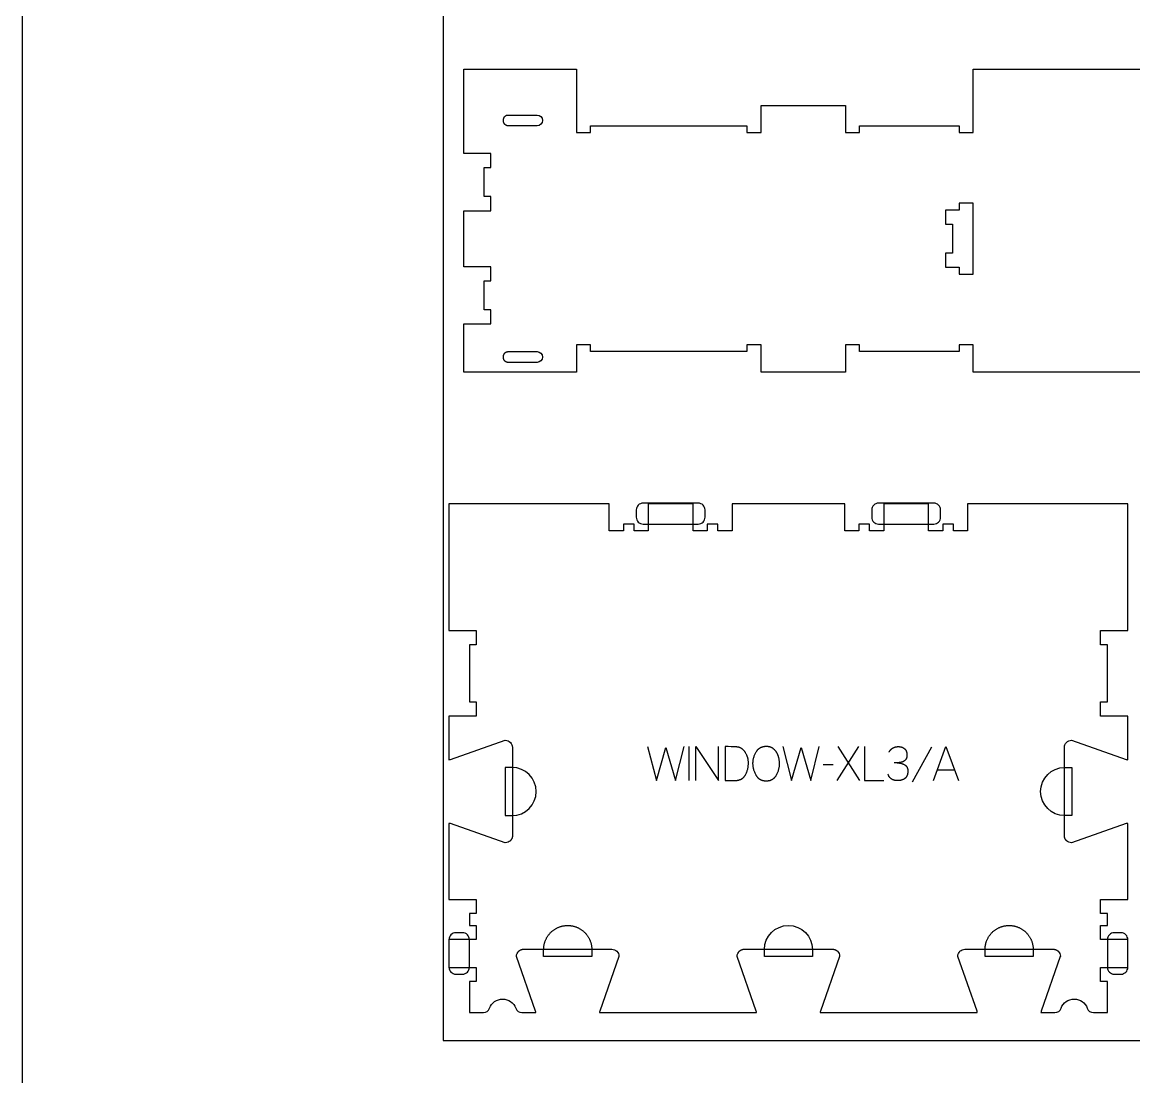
# Model space of a CAD drawing. Extents: x 0 to 4485, y 0 to 8771.
# Drawn here: x 0 to 982, y 3731 to 4662 of the extents above; entities that cross this region are included whole.
import ezdxf

# ---------------------------------------------------------------- set-up
doc = ezdxf.new("R2010")
doc.units = 0
for name, color, linetype in [('0_SHEET_SPRUCEPLY_2440X122', 1, 'CONTINUOUS'), ('1_ANYTOOL_1MMDEEP_LABELS_S', 2, 'CONTINUOUS'), ('3_ANYTOOL_CUTTHROUGH_INSID', 4, 'CONTINUOUS'), ('4_ANYTOOL_CUTTHROUGH_OUTSI', 5, 'CONTINUOUS'), ('5_ANYTOOL_HALF_MILL_9MM_IN', 3, 'CONTINUOUS'), ('DONOTCUT', 7, 'CONTINUOUS')]:
    doc.layers.add(name, color=color, linetype=linetype)

msp = doc.modelspace()

# ---------------------------------------------------------------- linework, layer by layer
at = {"layer": '0_SHEET_SPRUCEPLY_2440X122'}
msp.add_lwpolyline([(371.7, 4982.59), (371.7, 3762.59), (2811.7, 3762.59), (2811.7, 4982.59)], close=True, dxfattribs=at)
at = {"layer": '1_ANYTOOL_1MMDEEP_LABELS_S', "color": 2}
for points in [[(552.32, 4022.13), (560.03, 3992.13), (568.48, 4021.23), (576.96, 3992.13), (584.46, 4022.13)], [(588.83, 4022.13), (588.83, 3992.13)], [(594.83, 3992.13), (594.83, 4022.13), (614.89, 3992.13), (614.89, 4022.13)], [(671.72, 4022.13), (679.43, 3992.13), (687.88, 4021.23), (696.36, 3992.13), (703.86, 4022.13)], [(738.41, 4022.13), (719.51, 3992.13)], [(739.65, 3992.13), (720.71, 4022.13)], [(743.93, 4022.13), (743.93, 3992.13), (761.03, 3992.13)], [(765.58, 4017.2), (765.74, 4017.5), (765.9, 4017.8), (766.07, 4018.08), (766.25, 4018.36), (766.43, 4018.62), (766.62, 4018.88), (766.82, 4019.12), (766.92, 4019.24), (767.02, 4019.36), (767.12, 4019.47), (767.23, 4019.58), (767.34, 4019.69), (767.44, 4019.8), (767.55, 4019.9), (767.67, 4020.01), (767.78, 4020.11), (767.89, 4020.2), (768.01, 4020.3), (768.13, 4020.39), (768.25, 4020.48), (768.37, 4020.57), (768.49, 4020.66), (768.61, 4020.74), (768.74, 4020.82), (768.87, 4020.9), (768.99, 4020.97), (769.13, 4021.05), (769.26, 4021.12), (769.39, 4021.19), (769.53, 4021.25), (769.66, 4021.32), (769.8, 4021.38), (769.94, 4021.44), (770.08, 4021.49), (770.22, 4021.55), (770.37, 4021.6), (770.51, 4021.65), (770.66, 4021.69), (770.81, 4021.74), (771.11, 4021.82), (771.42, 4021.89), (771.74, 4021.96), (772.06, 4022.01), (772.39, 4022.05), (772.72, 4022.09), (773.06, 4022.11), (773.41, 4022.12), (773.76, 4022.13), (773.97, 4022.13), (774.18, 4022.12), (774.39, 4022.11), (774.59, 4022.1), (774.79, 4022.08), (774.99, 4022.06), (775.18, 4022.04), (775.38, 4022.01), (775.57, 4021.98), (775.76, 4021.95), (775.94, 4021.91), (776.12, 4021.86), (776.3, 4021.82), (776.48, 4021.77), (776.66, 4021.71), (776.83, 4021.66), (777, 4021.6), (777.17, 4021.53), (777.34, 4021.46), (777.5, 4021.39), (777.66, 4021.32), (777.82, 4021.24), (777.98, 4021.16), (778.13, 4021.07), (778.28, 4020.98), (778.43, 4020.88), (778.58, 4020.79), (778.72, 4020.69), (778.86, 4020.58), (779, 4020.47), (779.14, 4020.36), (779.27, 4020.24), (779.4, 4020.12), (779.53, 4020), (779.65, 4019.88), (779.77, 4019.75), (779.88, 4019.62), (779.99, 4019.48), (780.09, 4019.34), (780.2, 4019.2), (780.29, 4019.06), (780.38, 4018.91), (780.47, 4018.76), (780.56, 4018.61), (780.64, 4018.45), (780.71, 4018.29), (780.78, 4018.13), (780.85, 4017.96), (780.91, 4017.79), (780.97, 4017.62), (781.03, 4017.45), (781.08, 4017.27), (781.12, 4017.09), (781.16, 4016.9), (781.2, 4016.71), (781.23, 4016.52), (781.26, 4016.33), (781.29, 4016.13), (781.31, 4015.93), (781.33, 4015.73), (781.34, 4015.52), (781.35, 4015.31), (781.35, 4015.1), (781.34, 4014.54), (781.33, 4014.21), (781.31, 4013.89), (781.28, 4013.58), (781.24, 4013.28), (781.21, 4013.13), (781.19, 4012.98), (781.16, 4012.84), (781.13, 4012.7), (781.09, 4012.57), (781.06, 4012.43), (781.02, 4012.3), (780.98, 4012.17), (780.94, 4012.05), (780.9, 4011.92), (780.85, 4011.8), (780.8, 4011.68), (780.75, 4011.57), (780.7, 4011.46), (780.64, 4011.34), (780.58, 4011.24), (780.52, 4011.13), (780.46, 4011.03), (780.4, 4010.93), (780.33, 4010.83), (780.26, 4010.74), (780.19, 4010.64), (780.04, 4010.46), (779.89, 4010.29), (779.74, 4010.13), (779.58, 4009.97), (779.5, 4009.89), (779.41, 4009.82), (779.33, 4009.74), (779.24, 4009.67), (779.16, 4009.6), (779.07, 4009.53), (778.98, 4009.47), (778.89, 4009.4), (778.8, 4009.34), (778.71, 4009.28), (778.62, 4009.22), (778.53, 4009.16), (778.43, 4009.1), (778.34, 4009.05), (778.24, 4008.99), (778.14, 4008.94), (778.04, 4008.89), (777.94, 4008.84), (777.84, 4008.79), (777.74, 4008.75), (777.64, 4008.71), (777.53, 4008.66), (777.32, 4008.59), (777.1, 4008.51), (776.89, 4008.45), (776.67, 4008.38), (776.45, 4008.32), (776.22, 4008.27), (775.99, 4008.21), (775.77, 4008.17), (775.54, 4008.13), (775.3, 4008.09), (775.07, 4008.05), (774.83, 4008.02), (774.59, 4008), (774.35, 4007.98), (774.11, 4007.96), (773.86, 4007.95), (773.61, 4007.94), (769.91, 4007.9)], [(803.12, 4021.66), (785.93, 3990.89)], [(804.83, 3992.13), (815.72, 4022.13), (826.78, 3992.13)], [(716.08, 4006.01), (707.29, 4005.93)], [(772.69, 4007.9), (773.13, 4007.87), (773.56, 4007.84), (773.99, 4007.79), (774.41, 4007.73), (774.83, 4007.66), (775.25, 4007.58), (775.66, 4007.48), (776.07, 4007.38), (776.47, 4007.27), (776.87, 4007.14), (777.26, 4007.01), (777.65, 4006.86), (778.03, 4006.7), (778.41, 4006.53), (778.79, 4006.36), (779.16, 4006.16), (779.34, 4006.06), (779.52, 4005.96), (779.61, 4005.91), (779.69, 4005.85), (779.77, 4005.79), (779.86, 4005.74), (779.94, 4005.68), (780.01, 4005.62), (780.09, 4005.55), (780.17, 4005.49), (780.24, 4005.43), (780.31, 4005.36), (780.39, 4005.3), (780.46, 4005.23), (780.52, 4005.16), (780.59, 4005.09), (780.66, 4005.02), (780.72, 4004.95), (780.78, 4004.87), (780.85, 4004.8), (780.91, 4004.72), (780.96, 4004.65), (781.02, 4004.57), (781.08, 4004.49), (781.13, 4004.41), (781.18, 4004.32), (781.24, 4004.24), (781.29, 4004.16), (781.33, 4004.07), (781.38, 4003.98), (781.43, 4003.9), (781.47, 4003.81), (781.51, 4003.72), (781.55, 4003.63), (781.59, 4003.53), (781.63, 4003.44), (781.7, 4003.25), (781.77, 4003.05), (781.83, 4002.85), (781.89, 4002.64), (781.93, 4002.43), (781.98, 4002.22), (782.02, 4002), (782.05, 4001.77), (782.07, 4001.54), (782.09, 4001.31), (782.11, 4001.07), (782.12, 4000.82), (782.12, 4000.57), (782.12, 4000.29), (782.11, 4000.02), (782.1, 3999.75), (782.08, 3999.49), (782.06, 3999.23), (782.03, 3998.97), (782, 3998.72), (781.96, 3998.48), (781.92, 3998.24), (781.88, 3998.01), (781.83, 3997.78), (781.77, 3997.55), (781.71, 3997.33), (781.64, 3997.12), (781.57, 3996.91), (781.5, 3996.7), (781.42, 3996.5), (781.33, 3996.31), (781.24, 3996.12), (781.15, 3995.93), (781.05, 3995.75), (780.94, 3995.58), (780.84, 3995.41), (780.72, 3995.24), (780.6, 3995.08), (780.48, 3994.93), (780.35, 3994.78), (780.28, 3994.71), (780.22, 3994.63), (780.15, 3994.56), (780.08, 3994.49), (780.01, 3994.42), (779.93, 3994.36), (779.86, 3994.29), (779.79, 3994.23), (779.63, 3994.1), (779.48, 3993.98), (779.32, 3993.86), (779.15, 3993.75), (778.98, 3993.64), (778.81, 3993.53), (778.64, 3993.43), (778.46, 3993.33), (778.28, 3993.24), (778.09, 3993.15), (777.9, 3993.06), (777.71, 3992.98), (777.52, 3992.9), (777.32, 3992.82), (777.11, 3992.75), (776.91, 3992.69), (776.7, 3992.62), (776.48, 3992.56), (776.27, 3992.51), (776.05, 3992.45), (775.82, 3992.41), (775.6, 3992.36), (775.37, 3992.32), (775.13, 3992.29), (774.89, 3992.25), (774.41, 3992.2), (773.91, 3992.16), (773.39, 3992.14), (772.86, 3992.13), (772.48, 3992.13), (772.11, 3992.15), (771.74, 3992.18), (771.38, 3992.22), (771.03, 3992.27), (770.86, 3992.3), (770.69, 3992.33), (770.52, 3992.36), (770.35, 3992.4), (770.19, 3992.44), (770.02, 3992.49), (769.86, 3992.53), (769.7, 3992.58), (769.55, 3992.63), (769.39, 3992.69), (769.24, 3992.74), (769.09, 3992.8), (768.94, 3992.87), (768.79, 3992.93), (768.64, 3993), (768.5, 3993.07), (768.36, 3993.14), (768.22, 3993.22), (768.08, 3993.3), (767.94, 3993.38), (767.81, 3993.47), (767.68, 3993.55), (767.55, 3993.64), (767.42, 3993.74), (767.29, 3993.83), (767.17, 3993.93), (767.04, 3994.03), (766.92, 3994.14), (766.81, 3994.25), (766.69, 3994.36), (766.57, 3994.47), (766.46, 3994.58), (766.35, 3994.7), (766.24, 3994.82), (766.13, 3994.95), (766.03, 3995.07), (765.92, 3995.2), (765.82, 3995.34), (765.72, 3995.47), (765.63, 3995.61), (765.53, 3995.75), (765.44, 3995.89), (765.35, 3996.04), (765.26, 3996.19), (765.08, 3996.49), (764.92, 3996.81), (764.76, 3997.14), (764.61, 3997.48), (764.46, 3997.83)], [(808.31, 4001.69), (823.22, 4001.69)]]:
    msp.add_lwpolyline(points, dxfattribs=at)
for points in [[(620.93, 4022.13), (620.93, 3992.13), (629.46, 3992.21), (629.87, 3992.23), (630.28, 3992.24), (630.67, 3992.27), (631.06, 3992.31), (631.44, 3992.36), (631.81, 3992.42), (632.18, 3992.48), (632.53, 3992.56), (632.88, 3992.65), (633.22, 3992.74), (633.55, 3992.85), (633.88, 3992.96), (634.2, 3993.08), (634.35, 3993.15), (634.5, 3993.22), (634.66, 3993.29), (634.81, 3993.36), (634.95, 3993.43), (635.1, 3993.51), (635.24, 3993.59), (635.38, 3993.67), (635.52, 3993.76), (635.66, 3993.84), (635.8, 3993.93), (635.93, 3994.02), (636.06, 3994.12), (636.19, 3994.21), (636.32, 3994.31), (636.45, 3994.41), (636.57, 3994.52), (636.69, 3994.62), (636.81, 3994.73), (636.93, 3994.84), (637.05, 3994.95), (637.16, 3995.07), (637.27, 3995.18), (637.38, 3995.3), (637.49, 3995.43), (637.6, 3995.55), (637.7, 3995.68), (637.8, 3995.81), (637.9, 3995.94), (638, 3996.07), (638.1, 3996.21), (638.19, 3996.35), (638.38, 3996.63), (638.55, 3996.93), (638.72, 3997.23), (639.04, 3997.85), (639.33, 3998.47), (639.61, 3999.1), (639.86, 3999.74), (640.1, 4000.38), (640.31, 4001.03), (640.51, 4001.68), (640.68, 4002.34), (640.83, 4003), (640.97, 4003.67), (641.08, 4004.35), (641.17, 4005.03), (641.24, 4005.72), (641.29, 4006.41), (641.32, 4007.11), (641.33, 4007.81), (641.32, 4008.41), (641.3, 4009), (641.25, 4009.59), (641.18, 4010.17), (641.09, 4010.74), (641.04, 4011.02), (640.98, 4011.31), (640.92, 4011.59), (640.86, 4011.87), (640.79, 4012.15), (640.71, 4012.42), (640.63, 4012.7), (640.55, 4012.97), (640.46, 4013.24), (640.36, 4013.51), (640.26, 4013.78), (640.16, 4014.05), (640.05, 4014.32), (639.94, 4014.58), (639.69, 4015.11), (639.43, 4015.62), (639.15, 4016.14), (638.85, 4016.64), (638.65, 4016.95), (638.46, 4017.25), (638.25, 4017.53), (638.05, 4017.81), (637.84, 4018.08), (637.63, 4018.34), (637.42, 4018.59), (637.2, 4018.83), (636.98, 4019.07), (636.75, 4019.29), (636.52, 4019.5), (636.29, 4019.71), (636.05, 4019.9), (635.82, 4020.09), (635.57, 4020.26), (635.33, 4020.43), (635.08, 4020.59), (634.83, 4020.74), (634.57, 4020.88), (634.31, 4021.01), (634.05, 4021.13), (633.79, 4021.24), (633.52, 4021.34), (633.24, 4021.44), (632.97, 4021.52), (632.69, 4021.6), (632.41, 4021.66), (632.12, 4021.72), (631.83, 4021.76), (631.54, 4021.8), (631.24, 4021.83), (630.94, 4021.85), (628.51, 4021.96), (626.03, 4022.04), (623.5, 4022.1)], [(657.41, 4022.47), (657.78, 4022.47), (658.14, 4022.45), (658.5, 4022.42), (658.85, 4022.38), (659.02, 4022.36), (659.19, 4022.33), (659.36, 4022.3), (659.53, 4022.26), (659.69, 4022.23), (659.86, 4022.19), (660.02, 4022.15), (660.18, 4022.1), (660.34, 4022.05), (660.5, 4022), (660.65, 4021.95), (660.8, 4021.89), (660.96, 4021.84), (661.11, 4021.77), (661.25, 4021.71), (661.4, 4021.64), (661.54, 4021.57), (661.69, 4021.5), (661.83, 4021.42), (661.97, 4021.34), (662.1, 4021.26), (662.24, 4021.17), (662.37, 4021.08), (662.51, 4020.99), (662.76, 4020.81), (663.02, 4020.61), (663.27, 4020.41), (663.51, 4020.2), (663.74, 4019.99), (663.97, 4019.77), (664.2, 4019.55), (664.42, 4019.32), (664.63, 4019.08), (664.84, 4018.84), (665.04, 4018.59), (665.23, 4018.33), (665.42, 4018.07), (665.61, 4017.8), (665.78, 4017.52), (665.96, 4017.24), (666.12, 4016.96), (666.28, 4016.67), (666.44, 4016.38), (666.58, 4016.08), (666.73, 4015.78), (666.87, 4015.47), (667, 4015.17), (667.12, 4014.85), (667.24, 4014.54), (667.36, 4014.22), (667.47, 4013.9), (667.57, 4013.57), (667.67, 4013.24), (667.76, 4012.91), (667.85, 4012.57), (667.93, 4012.23), (668.07, 4011.55), (668.2, 4010.87), (668.31, 4010.2), (668.39, 4009.54), (668.46, 4008.88), (668.51, 4008.24), (668.54, 4007.59), (668.55, 4006.96), (668.54, 4006.32), (668.51, 4005.68), (668.45, 4005.05), (668.38, 4004.41), (668.28, 4003.77), (668.16, 4003.13), (668.02, 4002.5), (667.86, 4001.86), (667.67, 4001.22), (667.47, 4000.58), (667.24, 3999.95), (666.99, 3999.31), (666.72, 3998.67), (666.43, 3998.03), (666.12, 3997.4), (665.78, 3996.76), (665.61, 3996.44), (665.43, 3996.14), (665.24, 3995.85), (665.04, 3995.56), (664.84, 3995.29), (664.64, 3995.02), (664.42, 3994.77), (664.2, 3994.53), (664.09, 3994.41), (663.98, 3994.29), (663.86, 3994.18), (663.74, 3994.07), (663.63, 3993.96), (663.51, 3993.85), (663.38, 3993.75), (663.26, 3993.65), (663.14, 3993.55), (663.01, 3993.46), (662.88, 3993.36), (662.75, 3993.27), (662.62, 3993.18), (662.49, 3993.1), (662.36, 3993.01), (662.22, 3992.93), (662.08, 3992.85), (661.95, 3992.78), (661.81, 3992.7), (661.66, 3992.63), (661.52, 3992.57), (661.38, 3992.5), (661.23, 3992.44), (661.08, 3992.37), (660.93, 3992.32), (660.78, 3992.26), (660.63, 3992.21), (660.47, 3992.16), (660.16, 3992.06), (659.84, 3991.98), (659.52, 3991.9), (659.18, 3991.84), (658.85, 3991.78), (658.5, 3991.74), (658.15, 3991.7), (657.79, 3991.68), (657.43, 3991.66), (657.06, 3991.66), (656.68, 3991.66), (656.3, 3991.68), (655.94, 3991.7), (655.57, 3991.74), (655.22, 3991.78), (654.87, 3991.84), (654.53, 3991.91), (654.19, 3991.98), (653.86, 3992.07), (653.54, 3992.16), (653.38, 3992.22), (653.22, 3992.27), (653.07, 3992.33), (652.91, 3992.39), (652.76, 3992.45), (652.61, 3992.51), (652.46, 3992.58), (652.31, 3992.65), (652.17, 3992.72), (652.03, 3992.8), (651.88, 3992.87), (651.74, 3992.95), (651.6, 3993.04), (651.47, 3993.12), (651.33, 3993.21), (651.2, 3993.3), (651.07, 3993.39), (650.94, 3993.49), (650.81, 3993.58), (650.68, 3993.68), (650.55, 3993.79), (650.43, 3993.89), (650.31, 3994), (650.19, 3994.11), (650.07, 3994.22), (649.95, 3994.34), (649.84, 3994.45), (649.72, 3994.57), (649.61, 3994.7), (649.5, 3994.82), (649.28, 3995.08), (649.07, 3995.35), (648.87, 3995.63), (648.68, 3995.92), (648.49, 3996.22), (648.3, 3996.52), (648.13, 3996.84), (647.79, 3997.49), (647.48, 3998.14), (647.19, 3998.79), (646.92, 3999.44), (646.67, 4000.09), (646.44, 4000.74), (646.24, 4001.39), (646.05, 4002.04), (645.89, 4002.69), (645.75, 4003.34), (645.63, 4003.99), (645.54, 4004.65), (645.46, 4005.3), (645.41, 4005.95), (645.37, 4006.6), (645.36, 4007.26), (645.37, 4007.95), (645.41, 4008.64), (645.46, 4009.32), (645.54, 4010), (645.65, 4010.67), (645.77, 4011.33), (645.92, 4011.99), (646.09, 4012.64), (646.28, 4013.29), (646.49, 4013.93), (646.73, 4014.56), (646.99, 4015.19), (647.27, 4015.82), (647.58, 4016.43), (647.91, 4017.05), (648.26, 4017.65), (648.44, 4017.95), (648.63, 4018.23), (648.83, 4018.51), (649.03, 4018.78), (649.24, 4019.04), (649.46, 4019.29), (649.68, 4019.53), (649.91, 4019.76), (650.03, 4019.87), (650.15, 4019.98), (650.27, 4020.09), (650.39, 4020.19), (650.52, 4020.3), (650.64, 4020.4), (650.77, 4020.49), (650.9, 4020.59), (651.03, 4020.68), (651.16, 4020.77), (651.3, 4020.86), (651.43, 4020.95), (651.57, 4021.03), (651.71, 4021.11), (651.85, 4021.19), (651.99, 4021.27), (652.13, 4021.34), (652.28, 4021.41), (652.57, 4021.55), (652.88, 4021.68), (653.19, 4021.79), (653.5, 4021.9), (653.82, 4022), (654.15, 4022.09), (654.49, 4022.17), (654.83, 4022.24), (655.18, 4022.3), (655.53, 4022.35), (655.89, 4022.4), (656.26, 4022.43), (656.64, 4022.45), (657.02, 4022.47)]]:
    msp.add_lwpolyline(points, close=True, dxfattribs=at)
at = {"layer": '3_ANYTOOL_CUTTHROUGH_INSID', "color": 4}
for points in [[(454.7, 4580.03, -1), (454.7, 4570.53), (428.96, 4570.53), (428.86, 4570.53), (428.77, 4570.53), (428.67, 4570.54), (428.57, 4570.55), (428.47, 4570.56), (428.38, 4570.57), (428.28, 4570.59), (428.19, 4570.61), (428.09, 4570.63), (427.99, 4570.66), (427.89, 4570.69), (427.79, 4570.72), (427.69, 4570.76), (427.6, 4570.8), (427.51, 4570.84), (427.41, 4570.88), (427.32, 4570.93), (427.22, 4570.98), (427.13, 4571.03), (427.04, 4571.09), (426.95, 4571.15), (426.86, 4571.21), (426.77, 4571.27), (426.69, 4571.34), (426.6, 4571.41), (426.52, 4571.48), (426.44, 4571.55), (426.36, 4571.63), (426.28, 4571.71), (426.2, 4571.79), (426.13, 4571.88), (426.06, 4571.96), (425.99, 4572.05), (425.92, 4572.14), (425.85, 4572.23), (425.79, 4572.33), (425.73, 4572.42), (425.67, 4572.52), (425.62, 4572.62), (425.56, 4572.72), (425.51, 4572.82), (425.46, 4572.92), (425.41, 4573.02), (425.37, 4573.13), (425.33, 4573.23), (425.29, 4573.34), (425.25, 4573.45), (425.21, 4573.56), (425.18, 4573.66), (425.15, 4573.77), (425.12, 4573.88), (425.1, 4573.99), (425.07, 4574.1), (425.05, 4574.2), (425.03, 4574.31), (425.01, 4574.42), (425, 4574.53), (424.99, 4574.64), (424.98, 4574.74), (424.97, 4574.85), (424.96, 4574.96), (424.96, 4575.06), (424.95, 4575.17), (424.95, 4575.28), (424.95, 4575.38), (424.96, 4575.49), (424.96, 4575.6), (424.97, 4575.7), (424.98, 4575.81), (424.99, 4575.91), (425, 4576.02), (425.01, 4576.13), (425.03, 4576.24), (425.05, 4576.35), (425.07, 4576.46), (425.1, 4576.56), (425.12, 4576.67), (425.15, 4576.78), (425.18, 4576.89), (425.21, 4576.99), (425.25, 4577.1), (425.29, 4577.21), (425.33, 4577.32), (425.37, 4577.42), (425.41, 4577.53), (425.46, 4577.63), (425.51, 4577.73), (425.56, 4577.83), (425.62, 4577.93), (425.67, 4578.03), (425.73, 4578.13), (425.79, 4578.22), (425.85, 4578.32), (425.92, 4578.41), (425.99, 4578.5), (426.06, 4578.59), (426.13, 4578.68), (426.2, 4578.76), (426.28, 4578.84), (426.36, 4578.92), (426.44, 4579), (426.52, 4579.07), (426.6, 4579.14), (426.69, 4579.22), (426.77, 4579.28), (426.86, 4579.34), (426.95, 4579.41), (427.04, 4579.46), (427.13, 4579.52), (427.22, 4579.57), (427.32, 4579.62), (427.41, 4579.67), (427.51, 4579.71), (427.6, 4579.75), (427.69, 4579.79), (427.79, 4579.83), (427.89, 4579.86), (427.99, 4579.89), (428.09, 4579.92), (428.19, 4579.94), (428.28, 4579.96), (428.38, 4579.98), (428.47, 4579.99), (428.57, 4580), (428.67, 4580.01), (428.77, 4580.02), (428.86, 4580.02), (428.96, 4580.03)], [(454.7, 4361.53), (428.96, 4361.53), (428.86, 4361.53), (428.77, 4361.53), (428.67, 4361.54), (428.57, 4361.55), (428.47, 4361.56), (428.38, 4361.57), (428.28, 4361.59), (428.19, 4361.61), (428.09, 4361.63), (427.99, 4361.66), (427.89, 4361.69), (427.79, 4361.72), (427.69, 4361.76), (427.6, 4361.8), (427.51, 4361.84), (427.41, 4361.88), (427.32, 4361.93), (427.22, 4361.98), (427.13, 4362.03), (427.04, 4362.09), (426.95, 4362.15), (426.86, 4362.21), (426.77, 4362.27), (426.69, 4362.34), (426.6, 4362.41), (426.52, 4362.48), (426.44, 4362.55), (426.36, 4362.63), (426.28, 4362.71), (426.2, 4362.79), (426.13, 4362.88), (426.06, 4362.96), (425.99, 4363.05), (425.92, 4363.14), (425.85, 4363.23), (425.79, 4363.33), (425.73, 4363.42), (425.67, 4363.52), (425.62, 4363.62), (425.56, 4363.72), (425.51, 4363.82), (425.46, 4363.92), (425.41, 4364.02), (425.37, 4364.13), (425.33, 4364.23), (425.29, 4364.34), (425.25, 4364.45), (425.21, 4364.56), (425.18, 4364.66), (425.15, 4364.77), (425.12, 4364.88), (425.1, 4364.99), (425.07, 4365.1), (425.05, 4365.2), (425.03, 4365.31), (425.01, 4365.42), (425, 4365.53), (424.99, 4365.64), (424.98, 4365.74), (424.97, 4365.85), (424.96, 4365.96), (424.96, 4366.06), (424.95, 4366.17), (424.95, 4366.28), (424.95, 4366.38), (424.96, 4366.49), (424.96, 4366.6), (424.97, 4366.7), (424.98, 4366.81), (424.99, 4366.91), (425, 4367.02), (425.01, 4367.13), (425.03, 4367.24), (425.05, 4367.35), (425.07, 4367.46), (425.1, 4367.56), (425.12, 4367.67), (425.15, 4367.78), (425.18, 4367.89), (425.21, 4367.99), (425.25, 4368.1), (425.29, 4368.21), (425.33, 4368.32), (425.37, 4368.42), (425.41, 4368.53), (425.46, 4368.63), (425.51, 4368.73), (425.56, 4368.83), (425.62, 4368.93), (425.67, 4369.03), (425.73, 4369.13), (425.79, 4369.22), (425.85, 4369.32), (425.92, 4369.41), (425.99, 4369.5), (426.06, 4369.59), (426.13, 4369.68), (426.2, 4369.76), (426.28, 4369.84), (426.36, 4369.92), (426.44, 4370), (426.52, 4370.07), (426.6, 4370.14), (426.69, 4370.22), (426.77, 4370.28), (426.86, 4370.34), (426.95, 4370.41), (427.04, 4370.46), (427.13, 4370.52), (427.22, 4370.57), (427.32, 4370.62), (427.41, 4370.67), (427.51, 4370.71), (427.6, 4370.75), (427.69, 4370.79), (427.79, 4370.83), (427.89, 4370.86), (427.99, 4370.89), (428.09, 4370.92), (428.19, 4370.94), (428.28, 4370.96), (428.38, 4370.98), (428.47, 4370.99), (428.57, 4371), (428.67, 4371.01), (428.77, 4371.02), (428.86, 4371.02), (428.96, 4371.03), (454.7, 4371.03, -1)]]:
    msp.add_lwpolyline(points, format="xyb", close=True, dxfattribs=at)
msp.add_lwpolyline([(839.95, 4502.07), (827.45, 4502.07), (827.45, 4496.07), (815.45, 4496.07), (815.45, 4483.57), (821.45, 4483.57), (821.45, 4458.07), (815.45, 4458.07), (815.45, 4445.57), (827.45, 4445.57), (827.45, 4439.57), (839.95, 4439.57)], close=True, dxfattribs=at)
at = {"layer": '4_ANYTOOL_CUTTHROUGH_OUTSI', "color": 5}
msp.add_lwpolyline([(1139.45, 4353.03), (839.95, 4353.03), (839.95, 4377.03), (827.45, 4377.03), (827.45, 4371.03), (739.45, 4371.03), (739.45, 4377.03), (726.95, 4377.03), (726.95, 4353.03), (652.45, 4353.03), (652.45, 4377.03), (639.95, 4377.03), (639.95, 4371.03), (501.95, 4371.03), (501.95, 4377.03), (489.45, 4377.03), (489.45, 4376.78), (489.45, 4353.03), (489.45, 4353.03), (389.95, 4353.03), (389.95, 4395.53), (413.95, 4395.53), (413.95, 4395.78), (413.95, 4407.78), (413.95, 4408.03), (407.95, 4408.03), (407.95, 4433.53), (413.95, 4433.53), (413.95, 4433.78), (413.95, 4445.78), (413.95, 4446.03), (389.95, 4446.03), (389.95, 4495.53), (413.95, 4495.53), (413.95, 4495.78), (413.95, 4507.78), (413.95, 4508.03), (407.95, 4508.03), (407.95, 4533.53), (413.95, 4533.53), (413.95, 4533.78), (413.95, 4545.78), (413.95, 4546.03), (389.95, 4546.03), (389.95, 4620.53), (489.45, 4620.53), (489.45, 4564.78), (489.45, 4564.53), (501.95, 4564.53), (501.95, 4570.53), (539.7, 4570.53), (639.95, 4570.53), (639.95, 4564.53), (652.45, 4564.53), (652.45, 4588.53), (726.95, 4588.53), (726.95, 4564.53), (739.45, 4564.53), (739.45, 4570.53), (827.45, 4570.53), (827.45, 4564.53), (839.95, 4564.53), (839.95, 4620.53), (1139.45, 4620.53)], dxfattribs=at)
msp.add_lwpolyline([(376.9, 4010.58, 0.061485), (378.29, 4010.81), (426.61, 4027.72), (426.65, 4027.72), (426.65, 4027.72, -0.414214), (432.9, 4021.47), (432.9, 3943.47), (432.9, 3943.32), (432.9, 3943.17), (432.89, 3943.02), (432.88, 3942.87), (432.86, 3942.72), (432.84, 3942.57), (432.81, 3942.42), (432.79, 3942.27), (432.75, 3942.12), (432.72, 3941.97), (432.68, 3941.82), (432.64, 3941.67), (432.59, 3941.52), (432.54, 3941.37), (432.49, 3941.23), (432.43, 3941.08), (432.37, 3940.94), (432.3, 3940.8), (432.23, 3940.66), (432.16, 3940.52), (432.09, 3940.39), (432.01, 3940.25), (431.93, 3940.12), (431.84, 3939.99), (431.76, 3939.86), (431.67, 3939.74), (431.57, 3939.62), (431.48, 3939.5), (431.38, 3939.38), (431.28, 3939.27), (431.18, 3939.16), (431.07, 3939.05, -0.198912), (426.65, 3937.22), (426.61, 3937.22), (426.57, 3937.24), (378.29, 3954.14), (378.29, 3954.14, 0.061485), (376.9, 3954.37), (376.9, 3887.18), (400.9, 3887.18), (400.9, 3886.93), (400.9, 3874.93), (400.9, 3874.68), (394.9, 3874.68), (394.9, 3864.18), (400.9, 3864.18), (400.9, 3863.93), (400.9, 3851.68), (376.9, 3851.68), (376.9, 3827.18), (400.9, 3827.18), (400.9, 3814.68), (394.9, 3814.68), (394.9, 3787.18), (407.31, 3787.18), (407.31, 3787.18, 0.317837), (412.73, 3791.01, -0.707107), (435.83, 3791.01, 0.317837), (441.25, 3787.18), (453.65, 3787.18, 0.061485), (453.42, 3788.57), (436.52, 3836.84), (436.5, 3836.88), (436.5, 3836.93), (436.5, 3836.93, -0.198912), (438.33, 3841.35), (438.44, 3841.45), (438.55, 3841.55), (438.67, 3841.65), (438.78, 3841.75), (438.9, 3841.85), (439.02, 3841.94), (439.15, 3842.03), (439.27, 3842.12), (439.4, 3842.2), (439.53, 3842.28), (439.67, 3842.36), (439.8, 3842.44), (439.94, 3842.51), (440.08, 3842.58), (440.22, 3842.64), (440.36, 3842.7), (440.51, 3842.76), (440.65, 3842.81), (440.8, 3842.86), (440.95, 3842.91), (441.1, 3842.95), (441.25, 3842.99), (441.4, 3843.03), (441.55, 3843.06), (441.7, 3843.09), (441.85, 3843.11), (442, 3843.13), (442.15, 3843.15), (442.3, 3843.16), (442.45, 3843.17), (442.6, 3843.17), (442.75, 3843.18), (520.75, 3843.18, -0.414214), (527, 3836.93), (527, 3836.88), (526.99, 3836.84), (510.09, 3788.57), (510.09, 3788.57, 0.061485), (509.86, 3787.18), (648.55, 3787.18, 0.061485), (648.32, 3788.57), (631.42, 3836.84), (631.4, 3836.88), (631.4, 3836.93), (631.4, 3836.93, -0.198912), (633.23, 3841.35), (633.34, 3841.45), (633.45, 3841.55), (633.57, 3841.65), (633.68, 3841.75), (633.8, 3841.85), (633.92, 3841.94), (634.05, 3842.03), (634.17, 3842.12), (634.3, 3842.2), (634.43, 3842.28), (634.57, 3842.36), (634.7, 3842.44), (634.84, 3842.51), (634.98, 3842.58), (635.12, 3842.64), (635.26, 3842.7), (635.41, 3842.76), (635.55, 3842.81), (635.7, 3842.86), (635.85, 3842.91), (636, 3842.95), (636.15, 3842.99), (636.3, 3843.03), (636.45, 3843.06), (636.6, 3843.09), (636.75, 3843.11), (636.9, 3843.13), (637.05, 3843.15), (637.2, 3843.16), (637.35, 3843.17), (637.5, 3843.17), (637.65, 3843.18), (715.65, 3843.18), (715.8, 3843.17), (715.95, 3843.17), (716.11, 3843.16), (716.26, 3843.15), (716.41, 3843.13), (716.56, 3843.11), (716.71, 3843.09), (716.86, 3843.06), (717.01, 3843.03), (717.16, 3842.99), (717.31, 3842.95), (717.46, 3842.91), (717.61, 3842.86), (717.76, 3842.81), (717.9, 3842.76), (718.05, 3842.7), (718.19, 3842.64), (718.33, 3842.58), (718.47, 3842.51), (718.61, 3842.44), (718.74, 3842.36), (718.88, 3842.28), (719.01, 3842.2), (719.14, 3842.12), (719.26, 3842.03), (719.39, 3841.94), (719.51, 3841.85), (719.63, 3841.75), (719.74, 3841.65), (719.86, 3841.55), (719.97, 3841.45), (720.07, 3841.35, -0.198912), (721.9, 3836.93), (721.9, 3836.88), (721.89, 3836.84), (704.99, 3788.57), (704.99, 3788.57, 0.061485), (704.76, 3787.18), (843.45, 3787.18, 0.061485), (843.22, 3788.57), (826.32, 3836.84), (826.3, 3836.88), (826.3, 3836.93), (826.3, 3836.93, -0.414214), (832.55, 3843.18), (910.55, 3843.18), (910.7, 3843.17), (910.85, 3843.17), (911.01, 3843.16), (911.16, 3843.15), (911.31, 3843.13), (911.46, 3843.11), (911.61, 3843.09), (911.76, 3843.06), (911.91, 3843.03), (912.06, 3842.99), (912.21, 3842.95), (912.36, 3842.91), (912.51, 3842.86), (912.66, 3842.81), (912.8, 3842.76), (912.95, 3842.7), (913.09, 3842.64), (913.23, 3842.58), (913.37, 3842.51), (913.51, 3842.44), (913.64, 3842.36), (913.78, 3842.28), (913.91, 3842.2), (914.04, 3842.12), (914.16, 3842.03), (914.29, 3841.94), (914.41, 3841.85), (914.53, 3841.75), (914.64, 3841.65), (914.76, 3841.55), (914.87, 3841.45), (914.97, 3841.35, -0.198912), (916.8, 3836.93), (916.8, 3836.88), (916.79, 3836.84), (899.89, 3788.57), (899.89, 3788.57, 0.061485), (899.66, 3787.18), (912.06, 3787.18, 0.317837), (917.48, 3791.01, -0.707107), (940.58, 3791.01, 0.317837), (946, 3787.18), (958.4, 3787.18), (958.4, 3814.68), (952.4, 3814.68), (952.4, 3827.18), (976.4, 3827.18), (976.4, 3851.68), (952.4, 3851.68), (952.4, 3864.18), (958.4, 3864.18), (958.4, 3874.68), (952.4, 3874.68), (952.4, 3886.93), (952.4, 3887.18), (976.4, 3887.18), (976.4, 3936.93), (976.4, 3954.37), (976.4, 3954.37, 0.061485), (975.01, 3954.14), (926.7, 3937.22), (926.65, 3937.22), (926.65, 3937.22, -0.198912), (922.23, 3939.05), (922.13, 3939.16), (922.03, 3939.27), (921.93, 3939.38), (921.83, 3939.5), (921.73, 3939.62), (921.64, 3939.74), (921.55, 3939.86), (921.46, 3939.99), (921.38, 3940.12), (921.3, 3940.25), (921.22, 3940.39), (921.15, 3940.52), (921.07, 3940.66), (921.01, 3940.8), (920.94, 3940.94), (920.88, 3941.08), (920.82, 3941.23), (920.77, 3941.37), (920.72, 3941.52), (920.67, 3941.67), (920.63, 3941.82), (920.59, 3941.97), (920.55, 3942.12), (920.52, 3942.27), (920.49, 3942.42), (920.47, 3942.57), (920.45, 3942.72), (920.43, 3942.87), (920.42, 3943.02), (920.41, 3943.17), (920.41, 3943.32), (920.4, 3943.47), (920.4, 4021.47, -0.414214), (926.65, 4027.72), (926.7, 4027.72), (926.74, 4027.71), (975.01, 4010.81), (975.01, 4010.81, 0.061485), (976.4, 4010.58), (976.4, 4049.18), (952.4, 4049.18), (952.4, 4061.68), (958.4, 4061.68), (958.4, 4112.18), (952.4, 4112.18), (952.4, 4124.68), (976.4, 4124.68), (976.4, 4236.68), (834.9, 4236.68), (834.9, 4212.68), (822.4, 4212.68), (822.4, 4218.68), (812.9, 4218.68), (812.9, 4212.68), (800.4, 4212.68), (800.4, 4236.68), (760.9, 4236.68), (760.9, 4212.68), (748.4, 4212.68), (748.4, 4218.68), (738.9, 4218.68), (738.9, 4212.68), (726.4, 4212.68), (726.4, 4236.68), (626.9, 4236.68), (626.9, 4212.68), (614.4, 4212.68), (614.4, 4218.68), (604.9, 4218.68), (604.9, 4212.68), (592.4, 4212.68), (592.4, 4236.68), (552.9, 4236.68), (552.9, 4212.68), (540.4, 4212.68), (540.4, 4218.68), (530.9, 4218.68), (530.9, 4212.68), (518.4, 4212.68), (518.4, 4236.68), (376.9, 4236.68), (376.9, 4124.68), (400.9, 4124.68), (400.9, 4112.18), (394.9, 4112.18), (394.9, 4061.68), (400.9, 4061.68), (400.9, 4049.18), (376.9, 4049.18), (376.9, 4010.58)], format="xyb", close=True, dxfattribs=at)
at = {"layer": '5_ANYTOOL_HALF_MILL_9MM_IN'}
for points in [[(548.28, 4237.18, 0.414214), (542.28, 4231.18), (542.28, 4224.68, 0.414214), (548.28, 4218.68), (597.03, 4218.68, 0.414214), (603.03, 4224.68), (603.03, 4231.18, 0.414214), (597.03, 4237.18)], [(756.28, 4237.18, 0.414214), (750.28, 4231.18), (750.28, 4224.68, 0.414214), (756.28, 4218.68), (805.03, 4218.68, 0.414214), (811.03, 4224.68), (811.03, 4231.18, 0.414214), (805.03, 4237.18)], [(432.65, 3961.22, 1), (432.65, 4003.72), (432.4, 4003.72), (426.4, 4003.72), (426.4, 3961.22), (432.4, 3961.22), (432.65, 3961.22)], [(920.65, 3961.22, -1), (920.65, 4003.72), (920.9, 4003.72), (926.9, 4003.72), (926.9, 3961.22), (920.9, 3961.22), (920.65, 3961.22)], [(655.4, 3842.93, -1), (697.9, 3842.93), (697.9, 3842.68), (697.9, 3836.68), (655.4, 3836.68), (655.4, 3842.68), (655.4, 3842.93)], [(382.9, 3857.68, 0.414214), (376.9, 3851.68), (376.9, 3827.18, 0.414214), (382.9, 3821.18), (388.9, 3821.18, 0.414214), (394.9, 3827.18), (394.9, 3851.68, 0.414214), (388.9, 3857.68)], [(964.4, 3857.68, 0.414214), (958.4, 3851.68), (958.4, 3827.18, 0.414214), (964.4, 3821.18), (970.4, 3821.18, 0.414214), (976.4, 3827.18), (976.4, 3851.68, 0.414214), (970.4, 3857.68)]]:
    msp.add_lwpolyline(points, format="xyb", close=True, dxfattribs=at)
for points in [[(460.5, 3842.93), (460.51, 3843.4), (460.53, 3843.87), (460.55, 3844.35), (460.59, 3844.84), (460.64, 3845.32), (460.7, 3845.81), (460.77, 3846.3), (460.86, 3846.79), (460.96, 3847.29), (461.07, 3847.78), (461.19, 3848.28), (461.32, 3848.77), (461.47, 3849.27), (461.63, 3849.76), (461.81, 3850.26), (462, 3850.75), (462.2, 3851.24), (462.41, 3851.72), (462.64, 3852.21), (462.88, 3852.69), (463.13, 3853.16), (463.4, 3853.63), (463.68, 3854.1), (463.97, 3854.55), (464.27, 3855.01), (464.59, 3855.45), (464.92, 3855.89), (465.26, 3856.32), (465.61, 3856.74), (465.97, 3857.16), (466.34, 3857.56), (466.73, 3857.95), (467.12, 3858.34), (467.53, 3858.71), (467.94, 3859.07), (468.36, 3859.42), (468.79, 3859.76), (469.23, 3860.09), (469.67, 3860.41), (470.13, 3860.71), (470.58, 3861), (471.05, 3861.28), (471.52, 3861.55), (471.99, 3861.8), (472.47, 3862.04), (472.96, 3862.27), (473.44, 3862.48), (473.93, 3862.68), (474.42, 3862.87), (474.92, 3863.05), (475.41, 3863.21), (475.91, 3863.36), (476.4, 3863.49), (476.9, 3863.61), (477.39, 3863.72), (477.89, 3863.82), (478.38, 3863.91), (478.87, 3863.98), (479.36, 3864.04), (479.84, 3864.09), (480.33, 3864.13), (480.81, 3864.16), (481.28, 3864.17), (481.75, 3864.18), (482.23, 3864.17), (482.7, 3864.16), (483.18, 3864.13), (483.66, 3864.09), (484.15, 3864.04), (484.64, 3863.98), (485.13, 3863.91), (485.62, 3863.82), (486.11, 3863.72), (486.61, 3863.61), (487.11, 3863.49), (487.6, 3863.36), (488.1, 3863.21), (488.59, 3863.05), (489.08, 3862.87), (489.58, 3862.68), (490.07, 3862.48), (490.55, 3862.27), (491.04, 3862.04), (491.51, 3861.8), (491.99, 3861.55), (492.46, 3861.28), (492.92, 3861), (493.38, 3860.71), (493.83, 3860.41), (494.28, 3860.09), (494.72, 3859.76), (495.15, 3859.42), (495.57, 3859.07), (495.98, 3858.71), (496.39, 3858.34), (496.78, 3857.95), (497.16, 3857.56), (497.54, 3857.16), (497.9, 3856.74), (498.25, 3856.32), (498.59, 3855.89), (498.92, 3855.45), (499.24, 3855.01), (499.54, 3854.55), (499.83, 3854.1), (500.11, 3853.63), (500.38, 3853.16), (500.63, 3852.69), (500.87, 3852.21), (501.1, 3851.72), (501.31, 3851.24), (501.51, 3850.75), (501.7, 3850.26), (501.87, 3849.76), (502.04, 3849.27), (502.18, 3848.77), (502.32, 3848.28), (502.44, 3847.78), (502.55, 3847.29), (502.65, 3846.79), (502.73, 3846.3), (502.81, 3845.81), (502.87, 3845.32), (502.92, 3844.84), (502.96, 3844.35), (502.98, 3843.87), (503, 3843.4), (503, 3842.93), (503, 3842.68), (503, 3836.68), (460.5, 3836.68), (460.5, 3842.68), (460.5, 3842.93)], [(850.3, 3842.93), (850.31, 3843.4), (850.33, 3843.87), (850.35, 3844.35), (850.39, 3844.84), (850.44, 3845.32), (850.5, 3845.81), (850.57, 3846.3), (850.66, 3846.79), (850.76, 3847.29), (850.87, 3847.78), (850.99, 3848.28), (851.12, 3848.77), (851.27, 3849.27), (851.43, 3849.76), (851.61, 3850.26), (851.8, 3850.75), (852, 3851.24), (852.21, 3851.72), (852.44, 3852.21), (852.68, 3852.69), (852.93, 3853.16), (853.2, 3853.63), (853.48, 3854.1), (853.77, 3854.55), (854.07, 3855.01), (854.39, 3855.45), (854.72, 3855.89), (855.06, 3856.32), (855.41, 3856.74), (855.77, 3857.16), (856.14, 3857.56), (856.53, 3857.95), (856.92, 3858.34), (857.33, 3858.71), (857.74, 3859.07), (858.16, 3859.42), (858.59, 3859.76), (859.03, 3860.09), (859.47, 3860.41), (859.93, 3860.71), (860.38, 3861), (860.85, 3861.28), (861.32, 3861.55), (861.79, 3861.8), (862.27, 3862.04), (862.76, 3862.27), (863.24, 3862.48), (863.73, 3862.68), (864.22, 3862.87), (864.72, 3863.05), (865.21, 3863.21), (865.71, 3863.36), (866.2, 3863.49), (866.7, 3863.61), (867.19, 3863.72), (867.69, 3863.82), (868.18, 3863.91), (868.67, 3863.98), (869.16, 3864.04), (869.64, 3864.09), (870.13, 3864.13), (870.61, 3864.16), (871.08, 3864.17), (871.55, 3864.18), (872.03, 3864.17), (872.5, 3864.16), (872.98, 3864.13), (873.46, 3864.09), (873.95, 3864.04), (874.44, 3863.98), (874.93, 3863.91), (875.42, 3863.82), (875.91, 3863.72), (876.41, 3863.61), (876.91, 3863.49), (877.4, 3863.36), (877.9, 3863.21), (878.39, 3863.05), (878.88, 3862.87), (879.38, 3862.68), (879.87, 3862.48), (880.35, 3862.27), (880.84, 3862.04), (881.31, 3861.8), (881.79, 3861.55), (882.26, 3861.28), (882.72, 3861), (883.18, 3860.71), (883.63, 3860.41), (884.08, 3860.09), (884.52, 3859.76), (884.95, 3859.42), (885.37, 3859.07), (885.78, 3858.71), (886.19, 3858.34), (886.58, 3857.95), (886.96, 3857.56), (887.34, 3857.16), (887.7, 3856.74), (888.05, 3856.32), (888.39, 3855.89), (888.72, 3855.45), (889.04, 3855.01), (889.34, 3854.55), (889.63, 3854.1), (889.91, 3853.63), (890.18, 3853.16), (890.43, 3852.69), (890.67, 3852.21), (890.9, 3851.72), (891.11, 3851.24), (891.31, 3850.75), (891.5, 3850.26), (891.67, 3849.76), (891.84, 3849.27), (891.98, 3848.77), (892.12, 3848.28), (892.24, 3847.78), (892.35, 3847.29), (892.45, 3846.79), (892.53, 3846.3), (892.61, 3845.81), (892.67, 3845.32), (892.72, 3844.84), (892.76, 3844.35), (892.78, 3843.87), (892.8, 3843.4), (892.8, 3842.93), (892.8, 3842.68), (892.8, 3836.68), (850.3, 3836.68), (850.3, 3842.68), (850.3, 3842.93)]]:
    msp.add_lwpolyline(points, close=True, dxfattribs=at)
at = {"layer": 'DONOTCUT'}
msp.add_lwpolyline([(0, 0), (3183.41, 0), (3183.41, 5593.43), (0, 5593.43)], close=True, dxfattribs=at)

doc.saveas('drawing.dxf')
